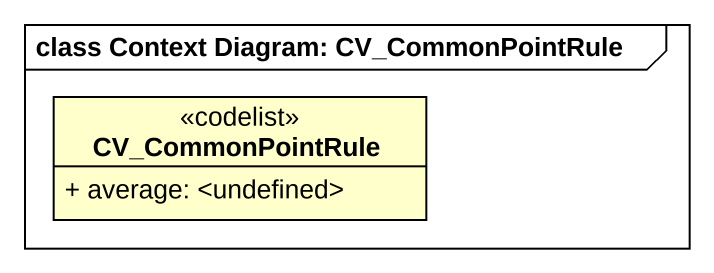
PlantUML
@startuml
mainframe class Context Diagram: CV_CommonPointRule
hide circle
hide empty members
skinparam classAttributeIconSize 0
class CV_CommonPointRule <<codelist>> {
  + average: <undefined>
}
@enduml
